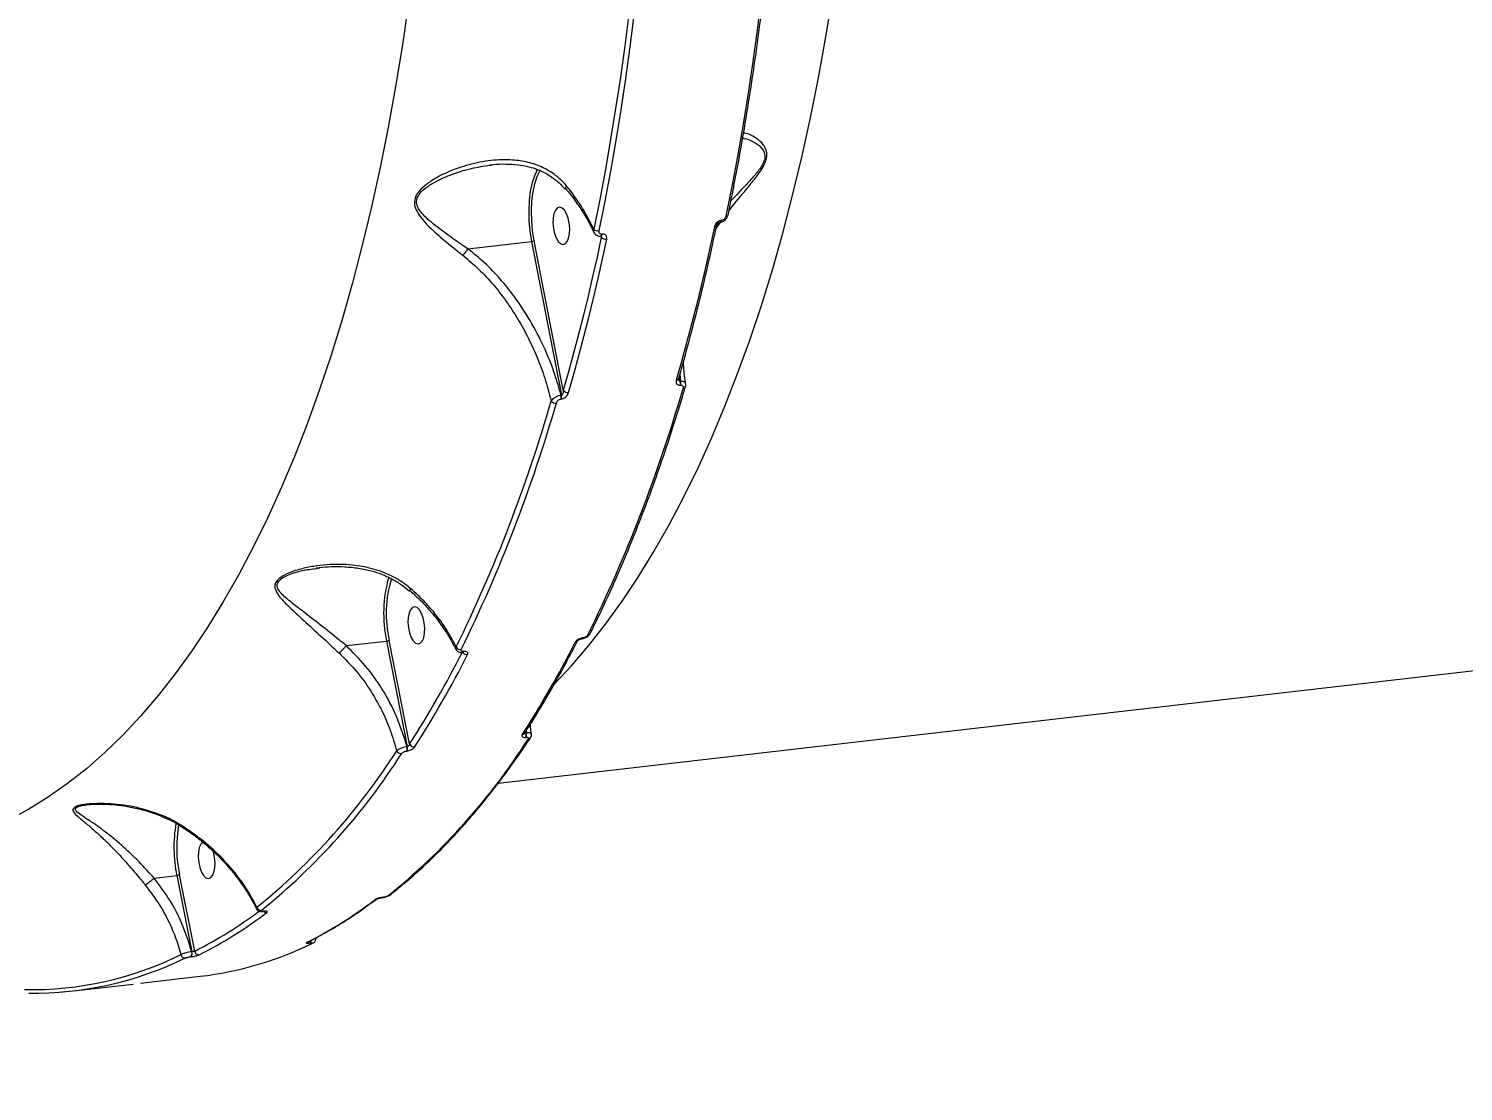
# Model space of a CAD drawing. Header units: millimetres. Extents: x -7447 to 8662, y -5576 to 6370.
# Drawn here: x 2823.5 to 3168.7, y -2414.4 to -2158.6 of the extents above; entities that cross this region are included whole.
import ezdxf

# ---------------------------------------------------------------- set-up
doc = ezdxf.new("R2010")
doc.units = ezdxf.units.MM
doc.layers.add('DiKom', color=7, linetype='Continuous')
doc.layers.add('DIKOM_ОБЪЕКТ', color=7, linetype='Continuous')
doc.styles.add('style1', font='arial.ttf', dxfattribs={"width": 0.8})
doc.dimstyles.new('1-50', dxfattribs={"dimtxt": 300, "dimasz": 200, "dimexe": 100, "dimexo": 0, "dimgap": 100, "dimtad": 1, "dimdec": 0, "dimtxsty": 'style1', "dimcen": 0, "dimclrd": 7, "dimclre": 7, "dimadec": 1, "dimazin": 2, "dimtfac": 1, "dimtdec": 0, "dimtmove": 1, "dimatfit": 3, "dimfxl": 0, "dimlwd": 25, "dimlwe": 18, "dimarcsym": 0})

# ---------------------------------------------------------------- blocks, each defined once
blk = doc.blocks.new('*D11')
at = {"color": 7, "linetype": 'Continuous', "lineweight": 18, "transparency": 16777216}
for p, q in [((2045.4, 3512.26), (7772.09, 3512.26)), ((-1858.48, -4091.08), (7772.09, -4091.08))]:
    blk.add_line(p, q, dxfattribs=at)
at = {"color": 7, "linetype": 'Continuous', "lineweight": 25, "transparency": 16777216}
blk.add_line((7672.09, -3891.08), (7672.09, 3312.26), dxfattribs=at)
at = {"color": 7, "linetype": 'Continuous', "transparency": 16777216}
for points in [[(7638.76, 3312.26), (7705.42, 3312.26), (7672.09, 3512.26)], [(7638.76, -3891.08), (7705.42, -3891.08), (7672.09, -4091.08)]]:
    blk.add_solid(points, dxfattribs=at)
at = {"layer": 'Defpoints', "color": 0, "linetype": 'Continuous', "transparency": 16777216}
for p in [(2045.4, 3512.26), (7672.09, 3512.26), (-1858.48, -4091.08)]:
    blk.add_point(p, dxfattribs=at)
at = {"color": 0, "linetype": 'Continuous', "lineweight": 15, "transparency": 16777216, "insert": (7418.92, 3.22), "char_height": 300, "attachment_point": 5, "rotation": 90, "style": 'style1'}
blk.add_mtext('7600', dxfattribs=at)
blk = doc.blocks.new('*D12')
at = {"layer": 'Defpoints', "color": 0, "transparency": 16777216}
for p in [(-7446.93, 5919.72), (-7446.93, 736.93), (6905.53, -2412.68)]:
    blk.add_point(p, dxfattribs=at)
at = {"layer": 'DiKom', "color": 7, "lineweight": 18, "transparency": 16777216}
for p, q in [((-7446.93, 736.93), (-7446.93, 6019.72)), ((6905.53, -2412.68), (6905.53, 6019.72))]:
    blk.add_line(p, q, dxfattribs=at)
at = {"layer": 'DiKom', "color": 7, "lineweight": 25, "transparency": 16777216}
blk.add_line((6705.53, 5919.72), (-7246.93, 5919.72), dxfattribs=at)
at = {"layer": 'DiKom', "color": 7, "transparency": 16777216}
for points in [[(-7246.93, 5953.05), (-7246.93, 5886.39), (-7446.93, 5919.72)], [(6705.53, 5953.05), (6705.53, 5886.39), (6905.53, 5919.72)]]:
    blk.add_solid(points, dxfattribs=at)
at = {"layer": 'DiKom', "color": 0, "transparency": 16777216, "insert": (-918.31, 6173), "char_height": 300, "attachment_point": 5, "style": 'style1'}
blk.add_mtext('14300', dxfattribs=at)
blk = doc.blocks.new('*D13')
at = {"layer": 'Defpoints', "color": 0, "transparency": 16777216}
for p in [(2049.72, 5594.27), (-1141.86, -5576.35), (8561.69, -5576.35)]:
    blk.add_point(p, dxfattribs=at)
at = {"layer": 'DiKom', "color": 7, "lineweight": 18, "transparency": 16777216}
for p, q in [((2049.72, 5594.27), (8661.69, 5594.27)), ((-1141.86, -5576.35), (8661.69, -5576.35))]:
    blk.add_line(p, q, dxfattribs=at)
at = {"layer": 'DiKom', "color": 7, "lineweight": 25, "transparency": 16777216}
blk.add_line((8561.69, 5394.27), (8561.69, -5376.35), dxfattribs=at)
at = {"layer": 'DiKom', "color": 7, "transparency": 16777216}
for points in [[(8528.35, 5394.27), (8595.02, 5394.27), (8561.69, 5594.27)], [(8528.35, -5376.35), (8595.02, -5376.35), (8561.69, -5576.35)]]:
    blk.add_solid(points, dxfattribs=at)
at = {"layer": 'DiKom', "color": 0, "transparency": 16777216, "insert": (8308.52, 8.96), "char_height": 300, "attachment_point": 5, "rotation": 90, "style": 'style1'}
blk.add_mtext('11200', dxfattribs=at)

msp = doc.modelspace()

# ---------------------------------------------------------------- linework, layer by layer
at = {"layer": 'DIKOM_ОБЪЕКТ', "color": 7, "linetype": 'Continuous', "lineweight": 15}
for p, q in [((2934.46, -2191.45), (2934.67, -2191.42)), ((2989.3, -2206.03), (2989.87, -2205.27)), ((2989.81, -2205.18), (2989.84, -2205.18)), ((2990.14, -2204.75), (2990.11, -2204.75)), ((2961.16, -2208.47), (2961.27, -2208.76)), ((2961.19, -2208.49), (2961.22, -2208.48)), ((2961.22, -2208.48), (2961.23, -2208.48)), ((2961.52, -2208.05), (2961.49, -2208.05)), ((2988.88, -2206.71), (2989.3, -2206.03)), ((2929.16, -2211.55), (2944.49, -2209.78)), ((2944.49, -2209.78), (2951.69, -2246.81)), ((2952.13, -2245.59), (2945.14, -2209.62)), ((2980.28, -2243.51), (2980.04, -2242.28)), ((2980.2, -2241.7), (2980.37, -2243.5)), ((2980.37, -2243.5), (2980.28, -2243.51)), ((2951.69, -2246.81), (2951.6, -2246.82)), ((2980.26, -2244.39), (2980.36, -2244.38)), ((2951.58, -2247.7), (2951.67, -2247.69)), ((2892.72, -2288.51), (2893.54, -2288.39)), ((2899.88, -2307.09), (2909.61, -2305.97)), ((2909.61, -2305.97), (2914.6, -2331.38)), ((2915.16, -2330.76), (2910.26, -2305.81)), ((2956.58, -2305.41), (2956.63, -2305.4)), ((2956.85, -2305.21), (2956.8, -2305.21)), ((2927.94, -2308.71), (2927.99, -2308.71)), ((2928.21, -2308.51), (2928.16, -2308.52)), ((2936.49, -2340.16), (3227.59, -2306.56)), ((2943.09, -2329.17), (2943.16, -2329.16)), ((2943.19, -2328.08), (2943.12, -2327.71)), ((2943.26, -2328.07), (2943.19, -2328.08)), ((2943.23, -2327.53), (2943.26, -2328.07)), ((2914.42, -2332.47), (2914.5, -2332.46)), ((2914.6, -2331.38), (2914.53, -2331.39)), ((2867.94, -2356.84), (2867.82, -2356.46)), ((2853.67, -2363.06), (2859.14, -2362.43)), ((2859.14, -2362.43), (2862.78, -2380.76)), ((2863.44, -2380.63), (2859.79, -2362.26)), ((2908.53, -2367.74), (2908.6, -2367.74)), ((2908.71, -2367.69), (2908.64, -2367.7)), ((2879.87, -2371.05), (2879.94, -2371.04)), ((2880.05, -2371), (2879.98, -2371.01)), ((2890.69, -2378.43), (2890.69, -2378.43)), ((2862.5, -2381.97), (2862.55, -2381.96)), ((2862.78, -2380.76), (2862.73, -2380.76)), ((2891.14, -2378.66), (2891.19, -2378.66)), ((2834.26, -2390.21), (2848.61, -2388.55)), ((2850.4, -2388.34), (2864.74, -2386.69))]:
    msp.add_line(p, q, dxfattribs=at)
at = {"layer": 'DIKOM_ОБЪЕКТ', "color": 7, "linetype": 'Continuous', "lineweight": 15, "flags": 128}
for points in [[(2968.77, -2147.26), (2967.88, -2155), (2966.91, -2162.66), (2965.86, -2170.24), (2964.73, -2177.74), (2963.53, -2185.15), (2962.26, -2192.47), (2960.91, -2199.7), (2959.48, -2206.83)], [(3000.55, -2144.02), (2999.66, -2151.78), (2998.68, -2159.46), (2997.63, -2167.05), (2996.51, -2174.57), (2995.3, -2182), (2994.02, -2189.33), (2992.67, -2196.58), (2991.24, -2203.73)], [(2950.03, -2316.31), (2954.01, -2312.04), (2958.2, -2307.15), (2962.29, -2301.93), (2966.27, -2296.41), (2970.16, -2290.57), (2973.93, -2284.43), (2977.59, -2278), (2981.13, -2271.27), (2984.56, -2264.26), (2987.86, -2256.97), (2991.04, -2249.41), (2994.09, -2241.59), (2997, -2233.51), (2999.79, -2225.18), (3002.44, -2216.6), (3004.94, -2207.8), (3007.31, -2198.76), (3009.54, -2189.51), (3011.61, -2180.05), (3013.55, -2170.4), (3015.33, -2160.55), (3016.96, -2150.52)], [(2960.76, -2207.25), (2962.19, -2200.1), (2963.54, -2192.85), (2964.82, -2185.51), (2966.02, -2178.09), (2967.15, -2170.57), (2968.2, -2162.97), (2969.17, -2155.3), (2970.07, -2147.54)], [(2914.89, -2152.26), (2913.41, -2162.47), (2911.78, -2172.5), (2910, -2182.35), (2908.06, -2192.01), (2905.99, -2201.46), (2903.76, -2210.71), (2901.39, -2219.75), (2898.89, -2228.55), (2896.24, -2237.13), (2893.45, -2245.46), (2890.54, -2253.54), (2887.49, -2261.36), (2884.31, -2268.92), (2881.01, -2276.21), (2877.58, -2283.22), (2874.04, -2289.95), (2870.38, -2296.39), (2866.61, -2302.52), (2862.72, -2308.36), (2858.74, -2313.89), (2854.65, -2319.1), (2850.46, -2324), (2846.18, -2328.57), (2841.81, -2332.82), (2837.36, -2336.73), (2832.82, -2340.31), (2828.21, -2343.55), (2823.52, -2346.46), (2818.76, -2349.02)], [(2945.94, -2192.37), (2945.25, -2193.82), (2944.64, -2195.62), (2944.2, -2197.68), (2943.91, -2199.92), (2943.8, -2202.31), (2943.86, -2204.79), (2944.09, -2207.3), (2944.49, -2209.78)], [(2945.14, -2209.62), (2944.75, -2207.21), (2944.53, -2204.78), (2944.47, -2202.38), (2944.58, -2200.06), (2944.85, -2197.88), (2945.29, -2195.89), (2945.87, -2194.14), (2946.57, -2192.7)], [(2953.29, -2204.2), (2952.89, -2203.12), (2952.39, -2202.28), (2951.83, -2201.74), (2951.25, -2201.55), (2950.71, -2201.72), (2950.24, -2202.25), (2949.89, -2203.07), (2949.68, -2204.14), (2949.64, -2205.36), (2949.75, -2206.63), (2950.02, -2207.86), (2950.42, -2208.93), (2950.92, -2209.78), (2951.48, -2210.31), (2952.06, -2210.5), (2952.6, -2210.33), (2953.06, -2209.81), (2953.41, -2208.99), (2953.62, -2207.92), (2953.67, -2206.7), (2953.56, -2205.42), (2953.29, -2204.2)], [(2961.27, -2208.76), (2960.25, -2213.53), (2959.19, -2218.26), (2958.1, -2222.94), (2956.97, -2227.57), (2955.81, -2232.15), (2954.62, -2236.68), (2953.39, -2241.16), (2952.13, -2245.59)], [(2953.42, -2246.14), (2954.68, -2241.7), (2955.91, -2237.21), (2957.1, -2232.67), (2958.27, -2228.08), (2959.4, -2223.43), (2960.49, -2218.74), (2961.55, -2214), (2962.58, -2209.22)], [(2988.49, -2206.23), (2987.46, -2211.01), (2986.4, -2215.75), (2985.31, -2220.44), (2984.18, -2225.09), (2983.01, -2229.68), (2981.82, -2234.22), (2980.59, -2238.71), (2979.33, -2243.15)], [(2918.41, -2300.39), (2918.01, -2299.31), (2917.51, -2298.47), (2916.95, -2297.93), (2916.37, -2297.74), (2915.83, -2297.91), (2915.37, -2298.43), (2915.01, -2299.26), (2914.81, -2300.32), (2914.76, -2301.54), (2914.87, -2302.82), (2915.14, -2304.04), (2915.54, -2305.12), (2916.04, -2305.96), (2916.6, -2306.5), (2917.18, -2306.69), (2917.72, -2306.52), (2918.18, -2306), (2918.54, -2305.17), (2918.74, -2304.1), (2918.79, -2302.88), (2918.68, -2301.61), (2918.41, -2300.39)], [(2865.4, -2354.34), (2865.36, -2354.37), (2864.9, -2354.89), (2864.54, -2355.71), (2864.34, -2356.78), (2864.29, -2358), (2864.4, -2359.27), (2864.67, -2360.5), (2865.07, -2361.58), (2865.57, -2362.42), (2866.13, -2362.96), (2866.71, -2363.15), (2867.25, -2362.97), (2867.71, -2362.45), (2868.06, -2361.63), (2868.27, -2360.56), (2868.32, -2359.34), (2868.21, -2358.07), (2867.94, -2356.84), (2867.94, -2356.84)], [(2908.52, -2367.74), (2908.57, -2367.73), (2908.64, -2367.7)], [(2908.61, -2367.74), (2908.64, -2367.73), (2908.71, -2367.69)], [(2879.87, -2371.05), (2879.91, -2371.04), (2879.98, -2371.01)], [(2879.94, -2371.04), (2879.98, -2371.03), (2880.05, -2371)], [(2890.69, -2378.43), (2890.59, -2378.47), (2890.42, -2378.51)], [(2891.94, -2378.68), (2891.84, -2378.72), (2891.67, -2378.75)]]:
    msp.add_lwpolyline(points, dxfattribs=at)
at = {"layer": 'DIKOM_ОБЪЕКТ', "color": 7, "linetype": 'Continuous', "lineweight": 15}
for centre, radius, start, end in [((2988.53, -2205.66), 0.571, 266.5878, 338.1602), ((2989.64, -2204.74), 0.467, 290.4983, 359.5386), ((2989.67, -2204.74), 0.471, 291.3854, 359.4118), ((2991.27, -2203.15), 0.577, 266.9752, 337.6159), ((2960.56, -2205.68), 1.58, 226.8394, 277.1986), ((2961.02, -2208.05), 0.471, 291.4957, 359.3708), ((2961.04, -2208.04), 0.482, 293.8888, 358.8756), ((2962.38, -2207.71), 1.52, 223.5763, 277.6797), ((2944.28, -2207.59), 2.21, 275.3918, 292.8797), ((2979.32, -2242.52), 0.627, 270.5452, 336.0945), ((2978.37, -2243.92), 1.95, 345.9606, 11.9836), ((2978.47, -2243.91), 1.95, 345.9635, 11.9941), ((2949.69, -2247.23), 1.95, 345.9606, 11.9836), ((2949.78, -2247.22), 1.95, 345.9606, 11.9836), ((2953.25, -2244.75), 1.4, 216.8799, 276.9849), ((2633.01, -2144.99), 362.07, 333.859, 343.9375), ((2980.96, -2244.56), 0.609, 269.3805, 337.2946), ((2602, -2148.2), 361.32, 333.8598, 343.937), ((2602.52, -2148.5), 362.08, 333.8593, 343.9374), ((2950.3, -2247.28), 1.42, 219.5278, 276.5403), ((2940.25, -2299.33), 31.35, 163.9589, 192.2288), ((2938.56, -2299.33), 29.03, 163.0968, 192.8969), ((2909.4, -2303.76), 2.22, 275.4512, 292.8203), ((2954.97, -2305.57), 0.686, 273.4515, 330.6281), ((2956.52, -2305.11), 0.307, 282.1825, 339.8044), ((2956.56, -2305.1), 0.31, 282.8805, 339.6212), ((2958.01, -2303.82), 0.687, 273.5128, 330.7624), ((2710.12, -2198.6), 243.94, 327.1965, 333.2101), ((2710.8, -2199.02), 244.55, 327.1969, 333.21), ((2927.45, -2306.79), 1.25, 209.0249, 275.2178), ((2927.87, -2308.41), 0.309, 282.9875, 339.76), ((2928.99, -2308), 1.25, 214.543, 275.1002), ((2927.92, -2308.41), 0.308, 282.1464, 339.7063), ((2736.77, -2196.07), 244.48, 327.1961, 333.2108), ((2812.12, -2245.87), 155.94, 308.8714, 327.5356), ((2942.21, -2327.8), 0.718, 274.6462, 325.6631), ((2941.63, -2328.48), 1.61, 334.8188, 14.2606), ((2941.7, -2328.47), 1.61, 334.7841, 14.2851), ((2943.63, -2328.86), 0.719, 274.6679, 325.5533), ((2780.75, -2248.87), 155.61, 308.8722, 327.5349), ((2781.63, -2249.38), 155.95, 308.8719, 327.535), ((2913.11, -2331.91), 1.18, 204.3095, 274.5613), ((2912.97, -2331.79), 1.61, 334.8093, 14.2599), ((2913.04, -2331.78), 1.61, 334.7759, 14.3035), ((2916.26, -2330.33), 1.18, 201.1334, 274.7013), ((2891.99, -2355.6), 33.56, 170.0923, 191.7436), ((2891.75, -2355.63), 32.65, 170.398, 191.7168), ((2906.59, -2367.55), 0.782, 276.2772, 307.4947), ((2909.9, -2366.51), 0.777, 276.1851, 307.7194), ((2817.65, -2289.55), 101.94, 296.6864, 306.9445), ((2818.44, -2289.88), 102.55, 296.6965, 307.4322), ((2879.43, -2369.73), 1.07, 195.8973, 273.6211), ((2880.68, -2370.32), 0.999, 225.0451, 275.0427), ((2844.35, -2286.89), 102.55, 296.6966, 307.4321), ((2890.68, -2378.11), 0.72, 309.4729, 2.7034), ((2890.73, -2378.09), 0.73, 309.574, 3.7505), ((2823.84, -2307.66), 82.25, 269.0771, 296.1862), ((2861.13, -2381.26), 1.02, 192.2588, 273.4645), ((2861.57, -2381.17), 1.22, 319.2751, 19.4474), ((2861.63, -2381.16), 1.22, 319.2517, 19.4708), ((2864.45, -2380.48), 1.03, 188.7254, 273.2724), ((2854.88, -2303.53), 83.74, 276.765, 296.0656), ((2824.81, -2308.3), 82.43, 269.0766, 296.1866)]:
    msp.add_arc(centre, radius, start, end, dxfattribs=at)
for points, knots in [([(2991.81, -2203.37), (2992.15, -2201.7), (2993.13, -2196.86), (2994.66, -2188.71), (2996.35, -2178.88), (2997.9, -2168.89), (2999.32, -2158.75), (3000.37, -2150.33), (3000.93, -2145.29), (3001.11, -2143.72)], [0, 0, 0, 0, 0.087983, 0.255187, 0.422388, 0.589583, 0.756772, 0.923957, 1, 1, 1, 1]), ([(2992, -2202.43), (2992.25, -2202.08), (2993.68, -2200.15), (2996.1, -2197.38), (2998.49, -2194.43), (2999.8, -2192.58), (3000.63, -2191.14), (3001.12, -2189.69), (3001.15, -2188.19), (3000.75, -2187.25), (2999.94, -2186.03), (2998.65, -2184.92), (2996.92, -2183.93), (2995.92, -2183.77), (2995.5, -2183.69)], [0, 0, 0, 0, 0.04052, 0.227317, 0.326392, 0.376594, 0.428382, 0.478298, 0.528173, 0.605925, 0.626695, 0.760504, 0.897803, 1, 1, 1, 1]), ([(2995.28, -2184.94), (2995.41, -2184.95), (2996.19, -2185.03), (2997.78, -2185.68), (2999.21, -2186.61), (3000.16, -2187.66), (3000.64, -2188.46), (3000.68, -2189.8), (3000.22, -2191.07), (2999.45, -2192.29), (2998.79, -2193.13), (2997.73, -2194.4), (2995.65, -2196.64), (2993.71, -2198.71), (2992.48, -2200.03)], [0, 0, 0, 0, 0.032419, 0.192365, 0.35171, 0.375526, 0.462652, 0.516559, 0.570253, 0.621728, 0.673531, 0.684533, 0.799709, 1, 1, 1, 1]), ([(2952.88, -2196.39), (2952.45, -2195.91), (2951.42, -2194.75), (2949.49, -2193.23), (2946.86, -2191.74), (2943.64, -2190.64), (2939.48, -2190.02), (2934.69, -2190.17), (2929.39, -2191.21), (2925.01, -2192.75), (2921.62, -2194.4), (2919.31, -2195.87), (2917.54, -2197.42), (2916.48, -2199.02), (2916.19, -2200.63), (2916.67, -2202.29), (2917.73, -2203.91), (2919.65, -2206.1), (2922.57, -2208.76), (2925.62, -2211.28), (2927.46, -2212.74), (2927.94, -2213.11)], [0, 0, 0, 0, 0.03115, 0.075386, 0.120738, 0.182118, 0.245388, 0.330262, 0.41761, 0.506579, 0.552382, 0.5981, 0.6384, 0.667093, 0.696207, 0.728675, 0.766815, 0.805988, 0.887766, 0.971246, 1, 1, 1, 1]), ([(2929.16, -2211.55), (2928.66, -2211.22), (2926.78, -2209.94), (2923.61, -2207.71), (2920.54, -2205.38), (2918.45, -2203.43), (2917.3, -2202.01), (2916.74, -2200.59), (2916.87, -2199.6), (2917.23, -2198.72), (2918.03, -2197.62), (2919.81, -2196.25), (2922.1, -2194.96), (2925.53, -2193.48), (2929.66, -2192.14), (2932.99, -2191.66), (2934.46, -2191.45)], [0, 0, 0, 0, 0.045085, 0.172656, 0.30236, 0.360269, 0.419216, 0.466067, 0.500371, 0.507144, 0.548214, 0.608045, 0.676719, 0.745518, 0.887338, 1, 1, 1, 1]), ([(2934.45, -2191.4), (2934.71, -2191.36), (2935.99, -2191.16), (2938.26, -2191.1), (2941.15, -2191.26), (2943.69, -2191.73), (2945.94, -2192.4), (2947.92, -2193.33), (2949.81, -2194.56), (2951.38, -2195.85), (2952.23, -2196.84), (2952.56, -2197.22)], [0, 0, 0, 0, 0.038665, 0.190693, 0.334859, 0.472193, 0.580372, 0.694158, 0.808985, 0.924841, 1, 1, 1, 1]), ([(2952.88, -2196.39), (2952.87, -2196.41), (2952.77, -2196.55), (2952.66, -2196.8), (2952.62, -2197.02), (2952.7, -2197.06), (2952.72, -2197.07)], [0, 0, 0, 0, 0.055915, 0.451184, 0.876602, 1, 1, 1, 1]), ([(2952.7, -2197.08), (2952.71, -2197.09), (2953.52, -2197.99), (2954.94, -2199.9), (2956.93, -2202.82), (2958.43, -2205.39), (2959.18, -2207), (2959.45, -2207.59)], [0, 0, 0, 0, 0.001403, 0.279099, 0.558547, 0.839366, 1, 1, 1, 1]), ([(2959.48, -2206.83), (2958.63, -2205.15), (2956.96, -2201.86), (2954.53, -2198.43), (2953.1, -2196.67), (2952.88, -2196.39)], [0, 0, 0, 0, 0.466532, 0.915023, 1, 1, 1, 1]), ([(2979.9, -2242.77), (2980.33, -2241.25), (2981.6, -2236.82), (2983.6, -2229.34), (2985.86, -2220.26), (2987.66, -2212.42), (2988.69, -2207.57), (2989.06, -2205.87)], [0, 0, 0, 0, 0.129333, 0.375136, 0.620938, 0.866725, 1, 1, 1, 1]), ([(2990.11, -2204.75), (2990.04, -2204.76), (2989.82, -2204.79), (2989.42, -2204.96), (2988.99, -2205.31), (2988.64, -2205.75), (2988.54, -2206.07), (2988.49, -2206.23)], [0, 0, 0, 0, 0.093135, 0.303884, 0.530227, 0.765179, 1, 1, 1, 1]), ([(2989.06, -2205.87), (2989.06, -2205.86), (2989.06, -2205.83), (2989.11, -2205.7), (2989.24, -2205.52), (2989.39, -2205.37), (2989.55, -2205.27), (2989.68, -2205.21), (2989.77, -2205.19), (2989.8, -2205.18), (2989.81, -2205.18)], [0, 0, 0, 0, 0.041777, 0.256468, 0.430262, 0.603022, 0.73769, 0.858068, 0.966844, 1, 1, 1, 1]), ([(2989.3, -2206.03), (2989.3, -2205.99), (2989.29, -2205.87), (2989.22, -2205.72), (2989.18, -2205.62)], [0, 0, 0, 0, 0.3169, 1, 1, 1, 1]), ([(2989.84, -2205.17), (2990.02, -2205.13), (2990.43, -2205.06), (2991.02, -2204.69), (2991.56, -2204.13), (2991.72, -2203.63), (2991.8, -2203.38)], [0, 0, 0, 0, 0.196249, 0.442079, 0.709989, 1, 1, 1, 1]), ([(2991.24, -2203.73), (2991.21, -2203.84), (2991.14, -2204.06), (2990.91, -2204.36), (2990.61, -2204.6), (2990.34, -2204.71), (2990.18, -2204.74), (2990.14, -2204.75)], [0, 0, 0, 0, 0.233685, 0.467309, 0.695568, 0.908674, 1, 1, 1, 1]), ([(2959.48, -2206.83), (2959.44, -2206.98), (2959.37, -2207.25), (2959.45, -2207.46), (2959.49, -2207.57)], [0, 0, 0, 0, 0.518591, 1, 1, 1, 1]), ([(2959.49, -2207.58), (2959.5, -2207.59), (2959.55, -2207.8), (2959.87, -2208.13), (2960.39, -2208.44), (2960.87, -2208.53), (2961.13, -2208.48), (2961.19, -2208.47)], [0, 0, 0, 0, 0.027971, 0.318948, 0.624117, 0.917984, 1, 1, 1, 1]), ([(2961.49, -2208.05), (2961.39, -2208.05), (2961.2, -2208.06), (2960.97, -2207.95), (2960.81, -2207.76), (2960.73, -2207.52), (2960.75, -2207.33), (2960.76, -2207.25)], [0, 0, 0, 0, 0.195162, 0.390114, 0.593266, 0.811114, 1, 1, 1, 1]), ([(2961.12, -2208.5), (2961.15, -2208.49), (2961.22, -2208.48), (2961.28, -2208.48), (2961.28, -2208.48), (2961.28, -2208.48)], [0, 0, 0, 0, 0.319804, 0.659398, 1, 1, 1, 1]), ([(2961.22, -2208.46), (2961.23, -2208.49), (2961.26, -2208.58), (2961.27, -2208.68), (2961.27, -2208.76)], [0, 0, 0, 0, 0.296731, 1, 1, 1, 1]), ([(2962.58, -2209.22), (2962.6, -2209.09), (2962.63, -2208.82), (2962.52, -2208.47), (2962.28, -2208.2), (2961.94, -2208.04), (2961.66, -2208.05), (2961.52, -2208.05)], [0, 0, 0, 0, 0.189039, 0.40452, 0.606832, 0.803377, 1, 1, 1, 1]), ([(2929.15, -2211.56), (2929.04, -2211.73), (2928.81, -2212.09), (2928.42, -2212.59), (2928.12, -2212.92), (2927.98, -2213.07), (2927.94, -2213.11)], [0, 0, 0, 0, 0.325322, 0.65056, 0.892536, 1, 1, 1, 1]), ([(2929.15, -2211.56), (2929.15, -2211.55), (2929.15, -2211.55), (2929.15, -2211.55), (2929.16, -2211.55), (2929.16, -2211.55)], [0, 0, 0, 0, 0.271152, 0.680166, 1, 1, 1, 1]), ([(2951.6, -2246.82), (2951.12, -2245.14), (2950, -2241.18), (2947.55, -2235.13), (2944.26, -2228.77), (2940.68, -2223.33), (2936.96, -2218.74), (2933.29, -2214.9), (2930.53, -2212.67), (2929.15, -2211.56)], [0, 0, 0, 0, 0.123409, 0.290337, 0.457783, 0.624612, 0.746548, 0.873294, 1, 1, 1, 1]), ([(2927.94, -2213.11), (2929.23, -2214.2), (2931.85, -2216.39), (2935.32, -2220.16), (2938.46, -2224.19), (2941.25, -2228.44), (2943.74, -2232.97), (2945.9, -2237.73), (2947.8, -2242.81), (2948.73, -2246.34), (2949.21, -2248.18)], [0, 0, 0, 0, 0.123685, 0.248897, 0.368955, 0.490746, 0.61255, 0.738058, 0.863572, 1, 1, 1, 1]), ([(2981.58, -2244.02), (2981.53, -2243.74), (2981.26, -2242.05), (2981.1, -2240.25), (2981.07, -2238.74), (2981.07, -2238.65)], [0, 0, 0, 0, 0.157841, 0.94835, 1, 1, 1, 1]), ([(2979.33, -2243.15), (2979.32, -2243.17), (2979.27, -2243.36), (2979.25, -2243.68), (2979.37, -2244.03), (2979.59, -2244.26), (2979.88, -2244.4), (2980.14, -2244.39), (2980.26, -2244.39)], [0, 0, 0, 0, 0.039239, 0.287242, 0.495213, 0.67099, 0.835326, 1, 1, 1, 1]), ([(2979.88, -2242.91), (2979.88, -2242.91), (2979.89, -2242.93), (2979.86, -2242.88), (2979.9, -2242.79), (2979.91, -2242.77)], [0, 0, 0, 0, 0.01472, 0.793725, 1, 1, 1, 1]), ([(2980.28, -2243.51), (2980.26, -2243.51), (2980.21, -2243.51), (2980.12, -2243.47), (2980.02, -2243.35), (2979.93, -2243.15), (2979.9, -2242.99), (2979.88, -2242.9)], [0, 0, 0, 0, 0.089604, 0.177855, 0.39484, 0.676666, 1, 1, 1, 1]), ([(2981.58, -2244.02), (2981.55, -2243.93), (2981.5, -2243.76), (2981.23, -2243.59), (2980.86, -2243.49), (2980.54, -2243.5), (2980.37, -2243.5)], [0, 0, 0, 0, 0.265102, 0.509187, 0.752016, 1, 1, 1, 1]), ([(2951.6, -2246.82), (2951.51, -2246.84), (2951.24, -2246.89), (2950.75, -2247.05), (2950.15, -2247.33), (2949.62, -2247.69), (2949.33, -2247.99), (2949.23, -2248.15), (2949.21, -2248.18)], [0, 0, 0, 0, 0.089174, 0.293648, 0.489625, 0.71639, 0.954603, 1, 1, 1, 1]), ([(2951.67, -2247.69), (2951.74, -2247.68), (2951.96, -2247.64), (2952.35, -2247.48), (2952.79, -2247.15), (2953.2, -2246.69), (2953.34, -2246.33), (2953.42, -2246.14)], [0, 0, 0, 0, 0.079612, 0.275703, 0.470763, 0.710513, 1, 1, 1, 1]), ([(2952.13, -2245.59), (2952.13, -2245.75), (2952.12, -2246.03), (2952.03, -2246.39), (2951.93, -2246.62), (2951.83, -2246.74), (2951.76, -2246.8), (2951.71, -2246.81), (2951.69, -2246.81)], [0, 0, 0, 0, 0.350872, 0.618294, 0.802948, 0.879373, 0.94929, 1, 1, 1, 1]), ([(2958.61, -2304.16), (2959.21, -2302.95), (2960.94, -2299.44), (2963.74, -2293.44), (2966.95, -2286.08), (2970.04, -2278.48), (2973.02, -2270.65), (2975.88, -2262.59), (2978.58, -2254.46), (2980.43, -2248.48), (2981.38, -2245.27), (2981.52, -2244.79)], [0, 0, 0, 0, 0.068855, 0.199729, 0.330604, 0.461472, 0.592336, 0.723194, 0.854046, 0.978002, 1, 1, 1, 1]), ([(2980.36, -2244.38), (2980.44, -2244.38), (2980.6, -2244.37), (2980.79, -2244.46), (2980.93, -2244.61), (2981, -2244.83), (2980.99, -2245.03), (2980.96, -2245.15), (2980.95, -2245.17)], [0, 0, 0, 0, 0.167324, 0.334465, 0.509125, 0.713122, 0.957725, 1, 1, 1, 1]), ([(2981.49, -2244.79), (2981.54, -2244.63), (2981.63, -2244.38), (2981.58, -2244.12), (2981.56, -2244.02)], [0, 0, 0, 0, 0.619739, 1, 1, 1, 1]), ([(2950.47, -2248.68), (2950.52, -2248.56), (2950.61, -2248.33), (2950.87, -2248.03), (2951.15, -2247.83), (2951.4, -2247.73), (2951.54, -2247.71), (2951.58, -2247.7)], [0, 0, 0, 0, 0.302595, 0.534723, 0.725511, 0.917126, 1, 1, 1, 1]), ([(2915.35, -2293.31), (2914.6, -2292.71), (2913.08, -2291.51), (2910, -2289.84), (2906.08, -2288.42), (2900.91, -2287.51), (2896.16, -2287.47), (2892.01, -2287.96), (2888.76, -2288.64), (2885.87, -2289.6), (2884.12, -2290.61), (2883.21, -2291.42), (2882.71, -2292.18), (2882.65, -2293.43), (2883.58, -2295.1), (2885.57, -2297.22), (2888.53, -2299.98), (2892.19, -2303.3), (2895.57, -2306.43), (2897.62, -2308.34), (2898.16, -2308.84)], [0, 0, 0, 0, 0.044063, 0.088956, 0.162486, 0.238206, 0.335244, 0.385264, 0.43526, 0.493552, 0.532136, 0.540209, 0.566561, 0.592739, 0.638271, 0.707601, 0.778722, 0.871002, 0.966033, 1, 1, 1, 1]), ([(2899.88, -2307.09), (2899.88, -2307.09), (2899.32, -2306.64), (2897.22, -2304.9), (2893.66, -2302.08), (2889.81, -2299.09), (2886.56, -2296.65), (2884.4, -2294.77), (2883.27, -2293.28), (2883.22, -2292.16), (2883.62, -2291.57), (2883.99, -2291.22), (2884.56, -2290.74), (2886.33, -2289.84), (2889.26, -2288.92), (2891.59, -2288.64), (2892.72, -2288.51)], [0, 0, 0, 0, 0.000026, 0.056032, 0.210958, 0.366119, 0.481117, 0.595704, 0.667117, 0.706609, 0.74533, 0.745849, 0.758025, 0.817762, 0.91146, 1, 1, 1, 1]), ([(2892.7, -2288.39), (2892.94, -2288.36), (2894.16, -2288.17), (2896.45, -2288.04), (2899.6, -2288.05), (2902.81, -2288.39), (2905.78, -2289), (2908.45, -2289.85), (2910.85, -2290.96), (2913.12, -2292.3), (2914.47, -2293.41), (2915.12, -2293.94)], [0, 0, 0, 0, 0.030725, 0.155762, 0.288787, 0.429422, 0.563551, 0.670083, 0.783406, 0.896529, 1, 1, 1, 1]), ([(2915.35, -2293.31), (2915.34, -2293.33), (2915.29, -2293.42), (2915.21, -2293.6), (2915.16, -2293.77), (2915.22, -2293.79), (2915.23, -2293.79)], [0, 0, 0, 0, 0.088176, 0.34537, 0.837703, 1, 1, 1, 1]), ([(2915.18, -2293.84), (2915.61, -2294.2), (2916.91, -2295.31), (2918.89, -2297.33), (2921.13, -2299.89), (2923.13, -2302.57), (2924.87, -2305.27), (2925.8, -2307.1), (2926.25, -2307.98)], [0, 0, 0, 0, 0.087859, 0.270978, 0.455641, 0.641503, 0.828139, 1, 1, 1, 1]), ([(2926.36, -2307.39), (2925.48, -2305.74), (2923.69, -2302.4), (2920.42, -2298.27), (2917.55, -2295.27), (2915.96, -2293.85), (2915.35, -2293.31)], [0, 0, 0, 0, 0.32471, 0.657476, 0.869004, 1, 1, 1, 1]), ([(2942.8, -2328.21), (2943.47, -2327.17), (2945.4, -2324.15), (2948.52, -2318.95), (2952.12, -2312.57), (2954.43, -2308.12), (2955.57, -2305.91)], [0, 0, 0, 0, 0.149904, 0.434803, 0.719707, 1, 1, 1, 1]), ([(2956.8, -2305.21), (2956.7, -2305.23), (2956.45, -2305.27), (2956.02, -2305.42), (2955.58, -2305.66), (2955.21, -2305.95), (2955.08, -2306.16), (2955.01, -2306.26)], [0, 0, 0, 0, 0.140765, 0.355288, 0.570036, 0.784993, 1, 1, 1, 1]), ([(2955.57, -2305.91), (2955.57, -2305.91), (2955.57, -2305.9), (2955.62, -2305.85), (2955.72, -2305.76), (2955.89, -2305.65), (2956.11, -2305.53), (2956.34, -2305.45), (2956.51, -2305.41), (2956.57, -2305.41), (2956.58, -2305.41)], [0, 0, 0, 0, 0.083945, 0.194798, 0.333733, 0.474247, 0.64057, 0.819275, 0.976147, 1, 1, 1, 1]), ([(2956.63, -2305.4), (2956.63, -2305.4), (2956.87, -2305.41), (2957.37, -2305.23), (2958.06, -2304.86), (2958.47, -2304.47), (2958.58, -2304.19), (2958.6, -2304.15)], [0, 0, 0, 0, 0.000769, 0.303495, 0.610954, 0.948678, 1, 1, 1, 1]), ([(2958.05, -2304.51), (2958.01, -2304.58), (2957.92, -2304.71), (2957.68, -2304.91), (2957.38, -2305.07), (2957.09, -2305.17), (2956.92, -2305.2), (2956.85, -2305.21)], [0, 0, 0, 0, 0.214292, 0.428436, 0.64289, 0.857696, 1, 1, 1, 1]), ([(2898.16, -2308.84), (2898.2, -2308.81), (2898.32, -2308.72), (2898.6, -2308.48), (2899.01, -2308.09), (2899.48, -2307.59), (2899.75, -2307.26), (2899.88, -2307.09)], [0, 0, 0, 0, 0.08733, 0.253622, 0.502419, 0.751203, 1, 1, 1, 1]), ([(2898.16, -2308.84), (2899.65, -2310.34), (2902.67, -2313.38), (2906.01, -2318.17), (2908.61, -2322.88), (2910.6, -2327.42), (2911.56, -2330.73), (2912.04, -2332.4)], [0, 0, 0, 0, 0.230869, 0.467171, 0.626571, 0.81199, 1, 1, 1, 1]), ([(2899.88, -2307.09), (2899.88, -2307.09), (2899.88, -2307.09), (2899.88, -2307.09), (2899.88, -2307.09), (2899.88, -2307.09)], [0, 0, 0, 0, 0.463778, 0.848608, 1, 1, 1, 1]), ([(2914.53, -2331.39), (2913.78, -2329.01), (2912.27, -2324.18), (2908.78, -2317.68), (2904.68, -2311.86), (2901.49, -2308.69), (2899.88, -2307.09)], [0, 0, 0, 0, 0.260692, 0.528703, 0.761631, 1, 1, 1, 1]), ([(2926.36, -2307.39), (2926.31, -2307.52), (2926.22, -2307.73), (2926.3, -2307.88), (2926.33, -2307.94)], [0, 0, 0, 0, 0.623808, 1, 1, 1, 1]), ([(2926.32, -2307.97), (2926.4, -2308.1), (2926.56, -2308.36), (2926.95, -2308.6), (2927.41, -2308.74), (2927.76, -2308.72), (2927.94, -2308.71)], [0, 0, 0, 0, 0.238602, 0.469074, 0.716404, 1, 1, 1, 1]), ([(2928.16, -2308.52), (2928.1, -2308.52), (2927.94, -2308.54), (2927.72, -2308.49), (2927.56, -2308.38), (2927.5, -2308.22), (2927.54, -2308.09), (2927.57, -2308.03)], [0, 0, 0, 0, 0.142253, 0.357063, 0.571546, 0.785731, 1, 1, 1, 1]), ([(2927.99, -2308.71), (2928.03, -2308.71), (2928.11, -2308.7), (2928.17, -2308.71), (2928.17, -2308.71), (2928.17, -2308.71)], [0, 0, 0, 0, 0.333453, 0.748057, 1, 1, 1, 1]), ([(2929.1, -2309.25), (2929.14, -2309.15), (2929.21, -2308.95), (2929.12, -2308.71), (2928.88, -2308.55), (2928.55, -2308.49), (2928.31, -2308.51), (2928.21, -2308.51)], [0, 0, 0, 0, 0.215013, 0.429951, 0.644715, 0.859222, 1, 1, 1, 1]), ([(2944.48, -2328.39), (2944.39, -2327.83), (2944.26, -2327.03), (2944.23, -2326.23), (2944.22, -2325.98)], [0, 0, 0, 0, 0.690883, 1, 1, 1, 1]), ([(2910.38, -2367.12), (2911.17, -2366.49), (2913.46, -2364.68), (2917.21, -2361.45), (2921.57, -2357.33), (2925.86, -2352.92), (2930.07, -2348.22), (2934.18, -2343.24), (2938.21, -2337.97), (2941.55, -2333.28), (2943.53, -2330.31), (2944.22, -2329.27)], [0, 0, 0, 0, 0.065292, 0.189124, 0.312992, 0.436904, 0.560854, 0.684833, 0.808836, 0.932857, 1, 1, 1, 1]), ([(2942.27, -2328.52), (2942.23, -2328.59), (2942.15, -2328.75), (2942.18, -2328.95), (2942.36, -2329.11), (2942.67, -2329.19), (2942.95, -2329.17), (2943.09, -2329.17)], [0, 0, 0, 0, 0.174216, 0.389607, 0.595794, 0.797837, 1, 1, 1, 1]), ([(2943.19, -2328.08), (2943.15, -2328.08), (2943.1, -2328.08), (2943.02, -2328.06), (2942.93, -2328), (2942.87, -2327.9), (2942.86, -2327.83), (2942.86, -2327.81)], [0, 0, 0, 0, 0.21593, 0.262171, 0.541428, 0.85275, 1, 1, 1, 1]), ([(2943.16, -2329.16), (2943.25, -2329.15), (2943.43, -2329.14), (2943.64, -2329.19), (2943.75, -2329.3), (2943.77, -2329.43), (2943.72, -2329.53), (2943.69, -2329.57)], [0, 0, 0, 0, 0.204014, 0.407971, 0.613454, 0.826489, 1, 1, 1, 1]), ([(2944.42, -2328.39), (2944.42, -2328.36), (2944.42, -2328.25), (2944.21, -2328.14), (2943.82, -2328.05), (2943.45, -2328.07), (2943.26, -2328.07)], [0, 0, 0, 0, 0.150318, 0.432869, 0.716117, 1, 1, 1, 1]), ([(2944.21, -2329.26), (2944.27, -2329.16), (2944.41, -2328.94), (2944.49, -2328.61), (2944.44, -2328.43), (2944.43, -2328.39)], [0, 0, 0, 0, 0.385206, 0.87432, 1, 1, 1, 1]), ([(2914.53, -2331.39), (2914.42, -2331.41), (2914.12, -2331.46), (2913.56, -2331.61), (2912.92, -2331.85), (2912.37, -2332.13), (2912.15, -2332.31), (2912.04, -2332.4)], [0, 0, 0, 0, 0.113204, 0.325929, 0.547979, 0.775443, 1, 1, 1, 1]), ([(2913.21, -2333.09), (2913.26, -2333.03), (2913.36, -2332.91), (2913.63, -2332.73), (2913.94, -2332.58), (2914.22, -2332.5), (2914.37, -2332.48), (2914.42, -2332.47)], [0, 0, 0, 0, 0.228871, 0.457819, 0.678505, 0.888351, 1, 1, 1, 1]), ([(2914.5, -2332.46), (2914.57, -2332.45), (2914.81, -2332.42), (2915.24, -2332.29), (2915.72, -2332.07), (2916.13, -2331.8), (2916.28, -2331.6), (2916.36, -2331.51)], [0, 0, 0, 0, 0.108302, 0.320456, 0.543052, 0.771586, 1, 1, 1, 1]), ([(2915.16, -2330.76), (2915.14, -2330.83), (2915.11, -2330.96), (2914.99, -2331.14), (2914.86, -2331.28), (2914.74, -2331.34), (2914.66, -2331.37), (2914.63, -2331.38), (2914.6, -2331.38)], [0, 0, 0, 0, 0.255258, 0.498798, 0.716671, 0.861528, 0.90693, 1, 1, 1, 1]), ([(2860.75, -2350.68), (2859.69, -2350.04), (2857.54, -2348.76), (2853.27, -2347.01), (2847.94, -2345.59), (2842.63, -2345.05), (2838.95, -2345.11), (2836.91, -2345.31), (2835.46, -2345.58), (2834.38, -2346), (2833.99, -2346.62), (2834.49, -2347.5), (2835.9, -2348.73), (2838.19, -2350.62), (2840.63, -2352.76), (2843.04, -2355.09), (2845.08, -2357.2), (2847.37, -2359.73), (2849.58, -2362.33), (2850.98, -2364.05), (2851.52, -2364.71)], [0, 0, 0, 0, 0.056354, 0.113615, 0.21037, 0.309984, 0.36198, 0.388302, 0.415339, 0.445739, 0.474099, 0.516799, 0.580233, 0.645297, 0.740562, 0.789712, 0.838844, 0.899362, 0.961361, 1, 1, 1, 1]), ([(2853.67, -2363.06), (2853.67, -2363.06), (2853.11, -2362.45), (2851.69, -2360.86), (2849.38, -2358.46), (2846.3, -2355.49), (2842.81, -2352.54), (2839.55, -2350.15), (2836.92, -2348.46), (2835.33, -2347.36), (2834.6, -2346.57), (2834.85, -2346.04), (2835.49, -2345.78), (2836.29, -2345.57), (2836.87, -2345.45), (2837.41, -2345.4), (2837.45, -2345.39)], [0, 0, 0, 0, 0.000056, 0.063196, 0.164536, 0.266012, 0.426911, 0.588036, 0.693608, 0.798755, 0.86582, 0.908654, 0.94465, 0.954521, 0.996302, 1, 1, 1, 1]), ([(2837.45, -2345.39), (2837.84, -2345.35), (2838.7, -2345.26), (2840.36, -2345.21), (2842.5, -2345.24), (2845.12, -2345.46), (2848.09, -2345.92), (2851.16, -2346.63), (2854.16, -2347.6), (2856.91, -2348.77), (2859.08, -2349.87), (2860.27, -2350.67), (2860.67, -2350.94)], [0, 0, 0, 0, 0.053447, 0.121865, 0.214768, 0.32524, 0.446859, 0.582469, 0.709045, 0.829068, 0.942267, 1, 1, 1, 1]), ([(2860.67, -2350.94), (2861.18, -2351.27), (2862.71, -2352.26), (2865.09, -2354.1), (2867.81, -2356.45), (2870.34, -2358.97), (2872.66, -2361.62), (2874.76, -2364.38), (2876.6, -2367.24), (2877.77, -2369.27), (2878.25, -2370.35), (2878.29, -2370.44)], [0, 0, 0, 0, 0.065811, 0.195679, 0.326611, 0.458428, 0.590697, 0.722739, 0.855318, 0.988115, 1, 1, 1, 1]), ([(2860.75, -2350.68), (2860.74, -2350.71), (2860.7, -2350.8), (2860.67, -2350.89), (2860.69, -2350.89), (2860.7, -2350.89)], [0, 0, 0, 0, 0.249254, 0.723934, 1, 1, 1, 1]), ([(2878.4, -2370.02), (2877.38, -2368.16), (2875.31, -2364.4), (2871.11, -2359.26), (2866.28, -2354.56), (2862.61, -2351.98), (2860.75, -2350.68)], [0, 0, 0, 0, 0.253607, 0.513974, 0.75397, 1, 1, 1, 1]), ([(2851.52, -2364.71), (2851.54, -2364.7), (2851.6, -2364.66), (2851.79, -2364.54), (2852.15, -2364.29), (2852.66, -2363.91), (2853.19, -2363.47), (2853.51, -2363.2), (2853.67, -2363.06)], [0, 0, 0, 0, 0.038101, 0.149204, 0.361894, 0.574593, 0.78731, 1, 1, 1, 1]), ([(2851.52, -2364.71), (2852.73, -2366.32), (2855.19, -2369.57), (2857.74, -2374.54), (2859.3, -2378.56), (2859.92, -2380.72), (2860.13, -2381.47)], [0, 0, 0, 0, 0.318195, 0.64396, 0.875245, 1, 1, 1, 1]), ([(2853.67, -2363.06), (2853.67, -2363.06), (2853.67, -2363.06), (2853.67, -2363.06), (2853.67, -2363.06)], [0, 0, 0, 0, 0.61271, 1, 1, 1, 1]), ([(2862.73, -2380.76), (2862.01, -2378.48), (2860.65, -2374.19), (2857.54, -2368.22), (2854.97, -2364.79), (2853.67, -2363.06)], [0, 0, 0, 0, 0.359329, 0.6759, 1, 1, 1, 1]), ([(2859.79, -2362.26), (2859.78, -2362.27), (2859.76, -2362.27), (2859.71, -2362.3), (2859.62, -2362.33), (2859.46, -2362.37), (2859.3, -2362.41), (2859.19, -2362.42), (2859.14, -2362.43)], [0, 0, 0, 0, 0.07029, 0.141468, 0.356118, 0.570775, 0.785306, 1, 1, 1, 1]), ([(2890.68, -2378.43), (2891.52, -2378.01), (2893.94, -2376.77), (2897.9, -2374.49), (2902.53, -2371.52), (2905.56, -2369.29), (2907.07, -2368.17)], [0, 0, 0, 0, 0.149903, 0.433613, 0.717431, 1, 1, 1, 1]), ([(2908.64, -2367.7), (2908.56, -2367.71), (2908.32, -2367.74), (2907.89, -2367.83), (2907.38, -2367.98), (2906.94, -2368.16), (2906.77, -2368.27), (2906.68, -2368.33)], [0, 0, 0, 0, 0.108284, 0.320444, 0.543078, 0.771543, 1, 1, 1, 1]), ([(2907.07, -2368.17), (2907.07, -2368.17), (2907.06, -2368.18), (2907.1, -2368.15), (2907.19, -2368.1), (2907.39, -2368.02), (2907.7, -2367.91), (2908.06, -2367.82), (2908.36, -2367.76), (2908.49, -2367.75), (2908.52, -2367.75)], [0, 0, 0, 0, 0.013724, 0.103971, 0.216532, 0.371695, 0.552337, 0.754347, 0.935687, 1, 1, 1, 1]), ([(2908.61, -2367.73), (2908.76, -2367.71), (2908.98, -2367.69), (2909.2, -2367.62), (2909.26, -2367.6)], [0, 0, 0, 0, 0.704972, 1, 1, 1, 1]), ([(2909.99, -2367.28), (2909.93, -2367.32), (2909.81, -2367.39), (2909.53, -2367.51), (2909.2, -2367.6), (2908.92, -2367.66), (2908.76, -2367.68), (2908.71, -2367.69)], [0, 0, 0, 0, 0.228841, 0.457914, 0.678531, 0.888412, 1, 1, 1, 1]), ([(2909.26, -2367.6), (2909.38, -2367.57), (2909.69, -2367.49), (2910.07, -2367.35), (2910.28, -2367.16), (2910.37, -2367.09)], [0, 0, 0, 0, 0.271908, 0.709105, 1, 1, 1, 1]), ([(2878.4, -2370.02), (2878.35, -2370.1), (2878.25, -2370.25), (2878.29, -2370.37), (2878.31, -2370.43)], [0, 0, 0, 0, 0.493517, 1, 1, 1, 1]), ([(2878.31, -2370.43), (2878.36, -2370.53), (2878.47, -2370.72), (2878.72, -2370.9), (2879, -2371.02), (2879.34, -2371.08), (2879.63, -2371.08), (2879.84, -2371.05), (2879.87, -2371.05)], [0, 0, 0, 0, 0.167434, 0.328999, 0.485255, 0.665264, 0.944835, 1, 1, 1, 1]), ([(2879.98, -2371.01), (2879.88, -2371.01), (2879.7, -2371.03), (2879.51, -2371.01), (2879.41, -2370.96), (2879.41, -2370.88), (2879.47, -2370.82), (2879.5, -2370.8)], [0, 0, 0, 0, 0.203917, 0.408021, 0.613499, 0.826512, 1, 1, 1, 1]), ([(2879.94, -2371.04), (2879.95, -2371.04), (2880.05, -2371.03), (2880.17, -2371.02), (2880.28, -2371.03), (2880.29, -2371.03), (2880.29, -2371.03)], [0, 0, 0, 0, 0.056857, 0.46617, 0.790739, 1, 1, 1, 1]), ([(2880.77, -2371.32), (2880.82, -2371.28), (2880.92, -2371.18), (2880.91, -2371.07), (2880.76, -2370.99), (2880.46, -2370.96), (2880.19, -2370.99), (2880.05, -2371)], [0, 0, 0, 0, 0.17417, 0.389603, 0.595838, 0.797904, 1, 1, 1, 1]), ([(2890.42, -2378.51), (2890.36, -2378.54), (2890.26, -2378.61), (2890.3, -2378.68), (2890.5, -2378.7), (2890.8, -2378.7), (2891.05, -2378.67), (2891.14, -2378.66)], [0, 0, 0, 0, 0.215044, 0.429946, 0.644661, 0.859201, 1, 1, 1, 1]), ([(2891.19, -2378.66), (2891.25, -2378.65), (2891.42, -2378.63), (2891.62, -2378.63), (2891.75, -2378.65), (2891.78, -2378.69), (2891.71, -2378.73), (2891.67, -2378.75)], [0, 0, 0, 0, 0.142287, 0.357135, 0.571558, 0.785704, 1, 1, 1, 1]), ([(2891.93, -2378.67), (2891.97, -2378.65), (2892.08, -2378.61), (2892.26, -2378.47), (2892.46, -2378.24), (2892.59, -2377.92), (2892.58, -2377.69), (2892.57, -2377.58)], [0, 0, 0, 0, 0.115944, 0.306265, 0.522476, 0.765009, 1, 1, 1, 1]), ([(2862.73, -2380.76), (2862.59, -2380.79), (2862.25, -2380.84), (2861.65, -2380.97), (2861.02, -2381.14), (2860.47, -2381.32), (2860.24, -2381.42), (2860.13, -2381.47)], [0, 0, 0, 0, 0.142386, 0.357248, 0.571661, 0.785745, 1, 1, 1, 1]), ([(2861.19, -2382.27), (2861.25, -2382.25), (2861.36, -2382.2), (2861.64, -2382.12), (2861.96, -2382.05), (2862.26, -2382), (2862.43, -2381.98), (2862.5, -2381.97)], [0, 0, 0, 0, 0.214355, 0.428466, 0.642924, 0.857755, 1, 1, 1, 1]), ([(2862.55, -2381.96), (2862.65, -2381.95), (2862.91, -2381.92), (2863.36, -2381.84), (2863.84, -2381.73), (2864.26, -2381.61), (2864.43, -2381.54), (2864.51, -2381.5)], [0, 0, 0, 0, 0.140802, 0.355281, 0.570031, 0.784984, 1, 1, 1, 1]), ([(2863.44, -2380.63), (2863.41, -2380.64), (2863.35, -2380.66), (2863.21, -2380.69), (2863.05, -2380.72), (2862.9, -2380.74), (2862.81, -2380.75), (2862.78, -2380.76)], [0, 0, 0, 0, 0.215043, 0.430025, 0.644816, 0.859277, 1, 1, 1, 1])]:
    msp.add_open_spline(points, degree=3, knots=knots, dxfattribs=at)

# ---------------------------------------------------------------- dimensions: what is measured, and where the dimension line sits
at = {"color": 7, "linetype": 'Continuous', "lineweight": 15}
dim = msp.add_linear_dim(base=(7672.09, 3512.26), p1=(-1858.48, -4091.08), p2=(2045.4, 3512.26), angle=270, text='7600', dimstyle='1-50', dxfattribs=at)
dim.commit()
dim.dimension.update_dxf_attribs({"geometry": '*D11', "text_midpoint": (7672.09, 3.22), "dimtype": 160})
at = {"layer": 'DiKom'}
for base, p1, p2, angle, text, picture, middle in [((-7446.93, 5919.72), (6905.53, -2412.68), (-7446.93, 736.93), 180, '14300', '*D12', (-918.31, 5919.72)), ((8561.69, -5576.35), (2049.72, 5594.27), (-1141.86, -5576.35), 270, '11200', '*D13', (8561.69, 8.96))]:
    dim = msp.add_linear_dim(base=base, p1=p1, p2=p2, angle=angle, text=text, dimstyle='1-50', dxfattribs=at)
    dim.commit()
    dim.dimension.update_dxf_attribs({"geometry": picture, "text_midpoint": middle, "dimtype": 160})

doc.saveas('drawing.dxf')
